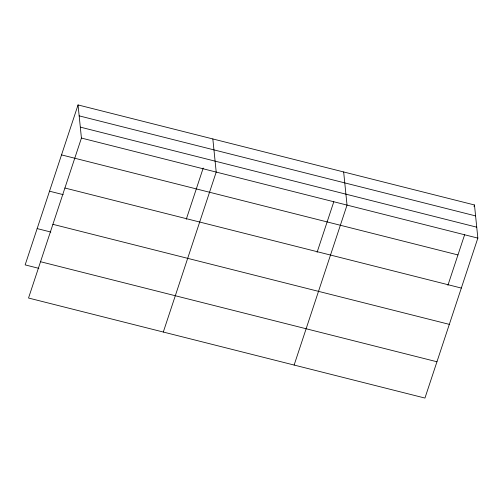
<?xml version="1.0" encoding="UTF-8"?>
<svg xmlns="http://www.w3.org/2000/svg" width="503" height="503" viewBox="0 0 503 503"><rect width="100%" height="100%" fill="white"/><g stroke="black" fill="none" stroke-linecap="round" stroke-linejoin="round"><path stroke-width="0.75" d="M78.053 104.932L81.429 138.061L28.526 298.028L424.947 398.068L477.85 238.108L474.474 204.972L78.053 104.932L25.15 264.892L38.857 268.357M186.267 219.283L203.218 168.027M163.305 332.037L216.208 172.076L212.838 138.947M317.085 252.299L333.791 201.791M294.129 365.052L347.032 205.092L343.656 171.963M447.909 285.308L464.609 234.8M473.983 206.469L474.474 204.972M79.166 115.866L475.587 215.906M80.31 127.127L476.737 227.174M81.429 138.061L477.85 238.108M61.529 154.893L457.95 254.933M64.906 188.021L461.326 288.068M49.527 191.197L63.233 194.655M52.897 224.325L449.324 324.366M37.153 228.595L50.86 232.053M40.529 261.723L436.95 361.764"/></g></svg>
